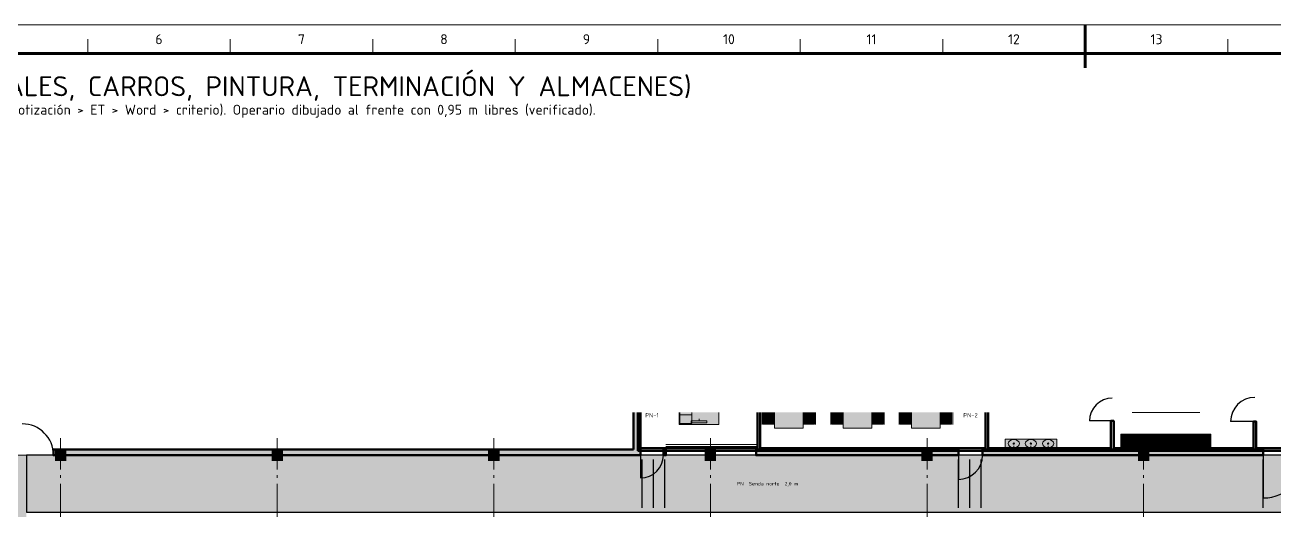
# Model space of a CAD drawing. Header units: millimetres. Extents: x 0 to 1189, y 0 to 841.
# Drawn here: x 222.5 to 660.8, y 670.8 to 841 of the extents above; entities that cross this region are included whole.
import ezdxf
from ezdxf.enums import TextEntityAlignment as Align

# ---------------------------------------------------------------- set-up
doc = ezdxf.new("R2010")
doc.units = ezdxf.units.MM
doc.linetypes.add('IRAM-F-TRAZO-PUNTO', pattern=[20, 15, -2, 1, -2])
for name, color, linetype, lineweight in [('06-TEXTO', 7, 'CONTINUOUS', 25), ('07-RECUADRO', 7, 'CONTINUOUS', 70), ('08-FINA', 5, 'CONTINUOUS', 18), ('A-ABERTURA', 7, 'CONTINUOUS', 25), ('A-COLUMNA', 7, 'CONTINUOUS', 50), ('A-EJE', 1, 'IRAM-F-TRAZO-PUNTO', 18), ('A-EQUIPO-FINO', 8, 'CONTINUOUS', 13), ('A-EQUIPO-RELLENO', 9, 'CONTINUOUS', 13), ('A-MURO', 7, 'CONTINUOUS', 50), ('A-RELLENO', 9, 'CONTINUOUS', 13), ('A-TABIQUE', 7, 'CONTINUOUS', 50), ('A-TEXTO', 7, 'CONTINUOUS', 18)]:
    doc.layers.add(name, color=color, linetype=linetype, lineweight=lineweight)
for name, color, linetype, lineweight, true_color in [('A-MOBILIARIO', 8, 'CONTINUOUS', 18, 0x50505a), ('A-SENDA', 2, 'CONTINUOUS', 25, 0xd7a500), ('A-VENTANA', 4, 'CONTINUOUS', 18, 0x0096c8)]:
    doc.layers.add(name, color=color, linetype=linetype, lineweight=lineweight, true_color=true_color)
doc.styles.add('ISO3098', font='isocpeur.ttf')

msp = doc.modelspace()

# ---------------------------------------------------------------- hatches: boundary and pattern name
at = {"layer": 'A-COLUMNA', "true_color": 0x000000}
h = msp.add_hatch(color=7, dxfattribs=at)
h.dxf.hatch_style = 1
h.paths.add_polyline_path([(233, 688), (237, 688), (237, 692), (233, 692)])
h = msp.add_hatch(color=7, dxfattribs=at)
h.dxf.hatch_style = 1
h.paths.add_polyline_path([(309, 688), (313, 688), (313, 692), (309, 692)])
h = msp.add_hatch(color=7, dxfattribs=at)
h.dxf.hatch_style = 1
h.paths.add_polyline_path([(385, 688), (389, 688), (389, 692), (385, 692)])
h = msp.add_hatch(color=7, dxfattribs=at)
h.dxf.hatch_style = 1
h.paths.add_polyline_path([(461, 688), (465, 688), (465, 692), (461, 692)])
h = msp.add_hatch(color=7, dxfattribs=at)
h.dxf.hatch_style = 1
h.paths.add_polyline_path([(537, 688), (541, 688), (541, 692), (537, 692)])
h = msp.add_hatch(color=7, dxfattribs=at)
h.dxf.hatch_style = 1
h.paths.add_polyline_path([(613, 688), (617, 688), (617, 692), (613, 692)])
at = {"layer": 'A-EQUIPO-RELLENO', "true_color": 0xeedec0}
h = msp.add_hatch(color=7, dxfattribs=at)
h.dxf.hatch_style = 1
h.paths.add_polyline_path([(466, 700.8), (452, 700.8), (452, 705), (466, 705)])
at = {"layer": 'A-EQUIPO-RELLENO', "true_color": 0xd6e2f0}
h = msp.add_hatch(color=7, dxfattribs=at)
h.dxf.hatch_style = 1
h.paths.add_polyline_path([(481.5, 705), (485.5, 705), (485.5, 700.837), (481.5, 700.837)])
at = {"layer": 'A-EQUIPO-RELLENO', "true_color": 0xeedec0}
h = msp.add_hatch(color=7, dxfattribs=at)
h.dxf.hatch_style = 1
h.paths.add_polyline_path([(495.5, 699.5), (485.5, 699.5), (485.5, 705), (495.5, 705)])
at = {"layer": 'A-EQUIPO-RELLENO', "true_color": 0xd6e2f0}
h = msp.add_hatch(color=7, dxfattribs=at)
h.dxf.hatch_style = 1
h.paths.add_polyline_path([(499.5, 700.837), (495.5, 700.837), (495.5, 705), (499.5, 705)])
h = msp.add_hatch(color=7, dxfattribs=at)
h.dxf.hatch_style = 1
h.paths.add_polyline_path([(505.6, 705), (509.6, 705), (509.6, 700.837), (505.6, 700.837)])
at = {"layer": 'A-EQUIPO-RELLENO', "true_color": 0xeedec0}
h = msp.add_hatch(color=7, dxfattribs=at)
h.dxf.hatch_style = 1
h.paths.add_polyline_path([(519.6, 699.5), (509.6, 699.5), (509.6, 705), (519.6, 705)])
at = {"layer": 'A-EQUIPO-RELLENO', "true_color": 0xd6e2f0}
h = msp.add_hatch(color=7, dxfattribs=at)
h.dxf.hatch_style = 1
h.paths.add_polyline_path([(523.6, 700.837), (519.6, 700.837), (519.6, 705), (523.6, 705)])
h = msp.add_hatch(color=7, dxfattribs=at)
h.dxf.hatch_style = 1
h.paths.add_polyline_path([(529.6, 705), (533.6, 705), (533.6, 700.837), (529.6, 700.837)])
at = {"layer": 'A-EQUIPO-RELLENO', "true_color": 0xeedec0}
h = msp.add_hatch(color=7, dxfattribs=at)
h.dxf.hatch_style = 1
h.paths.add_polyline_path([(543.6, 699.5), (533.6, 699.5), (533.6, 705), (543.6, 705)])
at = {"layer": 'A-EQUIPO-RELLENO', "true_color": 0xd6e2f0}
h = msp.add_hatch(color=7, dxfattribs=at)
h.dxf.hatch_style = 1
h.paths.add_polyline_path([(547.6, 700.837), (543.6, 700.837), (543.6, 705), (547.6, 705)])
at = {"layer": 'A-EQUIPO-RELLENO', "true_color": 0xeeeeee}
h = msp.add_hatch(color=7, dxfattribs=at)
h.dxf.hatch_style = 1
h.paths.add_polyline_path([(611.514, 697.4), (607, 697.4), (607, 692.4), (611.514, 692.4)])
h = msp.add_hatch(color=7, dxfattribs=at)
h.dxf.hatch_style = 1
h.paths.add_polyline_path([(616.029, 697.4), (611.514, 697.4), (611.514, 692.4), (616.029, 692.4)])
h = msp.add_hatch(color=7, dxfattribs=at)
h.dxf.hatch_style = 1
h.paths.add_polyline_path([(620.543, 697.4), (616.029, 697.4), (616.029, 692.4), (620.543, 692.4)])
h = msp.add_hatch(color=7, dxfattribs=at)
h.dxf.hatch_style = 1
h.paths.add_polyline_path([(625.057, 697.4), (620.543, 697.4), (620.543, 692.4), (625.057, 692.4)])
h = msp.add_hatch(color=7, dxfattribs=at)
h.dxf.hatch_style = 1
h.paths.add_polyline_path([(629.571, 697.4), (625.057, 697.4), (625.057, 692.4), (629.571, 692.4)])
h = msp.add_hatch(color=7, dxfattribs=at)
h.dxf.hatch_style = 1
h.paths.add_polyline_path([(634.086, 697.4), (629.571, 697.4), (629.571, 692.4), (634.086, 692.4)])
h = msp.add_hatch(color=7, dxfattribs=at)
h.dxf.hatch_style = 1
h.paths.add_polyline_path([(638.6, 697.4), (634.086, 697.4), (634.086, 692.4), (638.6, 692.4)])
at = {"layer": 'A-EQUIPO-RELLENO', "true_color": 0xf8f8fc}
h = msp.add_hatch(color=7, dxfattribs=at)
h.dxf.hatch_style = 1
h.paths.add_polyline_path([(584.5, 695.6), (566.4, 695.6), (566.4, 692.2), (584.5, 692.2)])
at = {"layer": 'A-MURO', "true_color": 0x464646}
h = msp.add_hatch(color=7, dxfattribs=at)
h.dxf.hatch_style = 1
h.paths.add_polyline_path([(436, 705), (438, 705), (438, 692), (438.5, 692), (438.5, 690), (232.5, 690), (232.5, 692), (436, 692)])
h = msp.add_hatch(color=7, dxfattribs=at)
h.dxf.hatch_style = 1
h.paths.add_polyline_path([(447.4, 692), (447.4, 690), (446.5, 690), (446.5, 692)])
h = msp.add_hatch(color=7, dxfattribs=at)
h.dxf.hatch_style = 1
h.paths.add_polyline_path([(550, 692), (550, 690), (479, 690), (479, 692)])
h = msp.add_hatch(color=7, dxfattribs=at)
h.dxf.hatch_style = 1
h.paths.add_polyline_path([(657, 692), (657, 690), (558.5, 690), (558.5, 692)])
at = {"layer": 'A-RELLENO', "true_color": 0xe2e2e2}
h = msp.add_hatch(color=7, dxfattribs=at)
h.dxf.hatch_style = 1
h.paths.add_polyline_path([(173, 420), (223, 420), (223, 690), (173, 690)])
at = {"layer": 'A-RELLENO', "true_color": 0xfff4b4}
h = msp.add_hatch(color=7, dxfattribs=at)
h.dxf.hatch_style = 1
h.paths.add_polyline_path([(223, 670), (743, 670), (743, 690), (223, 690)])
at = {"layer": 'A-TABIQUE', "true_color": 0x6e6e6e}
h = msp.add_hatch(color=7, dxfattribs=at)
h.dxf.hatch_style = 1
h.paths.add_polyline_path([(437.5, 705), (438.5, 705), (438.5, 692.5), (479.5, 692.5), (479.5, 705), (480.5, 705), (480.5, 692.5), (507, 692.5), (507, 691.5), (480.5, 691.5), (479.5, 691.5), (437.5, 691.5)])
h = msp.add_hatch(color=7, dxfattribs=at)
h.dxf.hatch_style = 1
h.paths.add_polyline_path([(559.5, 692.5), (559.5, 705), (559.531, 705), (559.531, 691.5), (559.5, 691.5), (507, 691.5), (507, 692.5)])
h = msp.add_hatch(color=7, dxfattribs=at)
h.dxf.hatch_style = 1
h.paths.add_polyline_path([(674.5, 691.5), (654.5, 691.5), (653.5, 691.5), (604.5, 691.5), (603.5, 691.5), (560.5, 691.5), (559.531, 691.5), (559.531, 705), (560.5, 705), (560.5, 692.5), (603.5, 692.5), (603.5, 702), (604.5, 702), (604.5, 692.5), (653.5, 692.5), (653.5, 701.8), (654.5, 701.8), (654.5, 692.5), (673.5, 692.5), (673.5, 705), (674.5, 705)])

# ---------------------------------------------------------------- linework, layer by layer
at = {"layer": '07-RECUADRO'}
msp.add_line((594.5, 841), (594.5, 826), dxfattribs=at)
msp.add_lwpolyline([(25, 10), (1179, 10), (1179, 831), (25, 831)], close=True, dxfattribs=at)
at = {"layer": '08-FINA'}
for p, q in [((244.5, 831), (244.5, 836)), ((294.5, 831), (294.5, 836)), ((344.5, 831), (344.5, 836)), ((394.5, 831), (394.5, 836)), ((444.5, 831), (444.5, 836)), ((494.5, 831), (494.5, 836)), ((544.5, 831), (544.5, 836)), ((644.5, 831), (644.5, 836))]:
    msp.add_line(p, q, dxfattribs=at)
msp.add_lwpolyline([(0, 0), (1189, 0), (1189, 841), (0, 841)], close=True, dxfattribs=at)
at = {"layer": 'A-ABERTURA'}
for p, q in [((604, 702), (596, 702)), ((654, 701.8), (645.5, 701.8)), ((438.5, 690), (438.5, 682)), ((550, 690), (550, 681.5)), ((657, 690), (657, 675))]:
    msp.add_line(p, q, dxfattribs=at)
for centre, radius, start, end in [((604, 702), 8, 90, 180), ((654, 701.8), 8.5, 90, 180), ((221.5, 690), 11, 0, 90), ((438.5, 690), 8, -90, 0), ((550, 690), 8.5, -90, 0), ((657, 690), 15, -90, 0)]:
    msp.add_arc(centre, radius, start, end, dxfattribs=at)
at = {"layer": 'A-EJE'}
for p, q in [((235, 185), (235, 696)), ((311, 185), (311, 696)), ((387, 185), (387, 696)), ((463, 185), (463, 696)), ((539, 185), (539, 696)), ((615, 185), (615, 696)), ((48, 690), (878, 690))]:
    msp.add_line(p, q, dxfattribs=at)
at = {"layer": 'A-EQUIPO-FINO'}
for p, q in [((456.5, 704.155), (452.3, 704.155)), ((607.6, 697.1), (607.6, 696.5)), ((612.114, 697.1), (612.114, 696.5)), ((616.629, 697.1), (616.629, 696.5)), ((621.143, 697.1), (621.143, 696.5)), ((625.657, 697.1), (625.657, 696.5)), ((630.171, 697.1), (630.171, 696.5)), ((634.686, 697.1), (634.686, 696.5)), ((584.5, 692.5), (566.4, 692.5)), ((569.417, 693.288), (569.417, 692.8)), ((575.45, 693.288), (575.45, 692.8)), ((581.483, 693.288), (581.483, 692.8)), ((611.514, 695.733), (610.386, 695.733)), ((611.514, 694.067), (610.386, 694.067)), ((616.029, 695.733), (614.9, 695.733)), ((616.029, 694.067), (614.9, 694.067)), ((620.543, 695.733), (619.414, 695.733)), ((620.543, 694.067), (619.414, 694.067)), ((625.057, 695.733), (623.929, 695.733)), ((625.057, 694.067), (623.929, 694.067)), ((629.571, 695.733), (628.443, 695.733)), ((629.571, 694.067), (628.443, 694.067)), ((634.086, 695.733), (632.957, 695.733)), ((634.086, 694.067), (632.957, 694.067)), ((638.6, 695.733), (637.471, 695.733)), ((638.6, 694.067), (637.471, 694.067))]:
    msp.add_line(p, q, dxfattribs=at)
msp.add_lwpolyline([(452.3, 705), (452.3, 701.1), (456.5, 701.1), (456.5, 705)], dxfattribs=at)
for centre in [(569.417, 694.07), (575.45, 694.07), (581.483, 694.07)]:
    msp.add_circle(centre, 0.25, dxfattribs=at)
at = {"layer": 'A-MOBILIARIO'}
for p, q in [((459, 702), (459, 702.8)), ((481.1, 705), (481.1, 700.738)), ((499.9, 700.738), (499.9, 705)), ((505.2, 705), (505.2, 700.738)), ((524, 700.738), (524, 705)), ((529.2, 705), (529.2, 700.738)), ((548, 700.738), (548, 705))]:
    msp.add_line(p, q, dxfattribs=at)
for points in [[(452, 705), (452, 700.8), (466, 700.8), (466, 705)], [(481.5, 700.837), (481.5, 705)], [(485.5, 705), (485.5, 700.837), (481.5, 700.837)], [(485.5, 705), (485.5, 699.5), (495.5, 699.5)], [(495.5, 699.5), (495.5, 705)], [(499.5, 705), (499.5, 700.837), (495.5, 700.837), (495.5, 705)], [(505.6, 700.837), (505.6, 705)], [(509.6, 705), (509.6, 700.837), (505.6, 700.837)], [(509.6, 705), (509.6, 699.5), (519.6, 699.5)], [(519.6, 699.5), (519.6, 705)], [(523.6, 705), (523.6, 700.837), (519.6, 700.837), (519.6, 705)], [(529.6, 700.837), (529.6, 705)], [(533.6, 705), (533.6, 700.837), (529.6, 700.837)], [(533.6, 705), (533.6, 699.5), (543.6, 699.5)], [(543.6, 699.5), (543.6, 705)], [(547.6, 705), (547.6, 700.837), (543.6, 700.837), (543.6, 705)], [(611, 705), (634.7, 705)]]:
    msp.add_lwpolyline(points, dxfattribs=at)
for points in [[(461.8, 702), (456.2, 702), (456.2, 701.4), (461.8, 701.4)], [(611.514, 697.4), (607, 697.4), (607, 692.4), (611.514, 692.4)], [(616.029, 697.4), (611.514, 697.4), (611.514, 692.4), (616.029, 692.4)], [(620.543, 697.4), (616.029, 697.4), (616.029, 692.4), (620.543, 692.4)], [(625.057, 697.4), (620.543, 697.4), (620.543, 692.4), (625.057, 692.4)], [(629.571, 697.4), (625.057, 697.4), (625.057, 692.4), (629.571, 692.4)], [(634.086, 697.4), (629.571, 697.4), (629.571, 692.4), (634.086, 692.4)], [(638.6, 697.4), (634.086, 697.4), (634.086, 692.4), (638.6, 692.4)], [(584.5, 695.6), (566.4, 695.6), (566.4, 692.2), (584.5, 692.2)], [(567.417, 694.07), (567.537, 693.591), (567.885, 693.17), (568.417, 692.858), (569.069, 692.691), (569.764, 692.691), (570.417, 692.858), (570.949, 693.17), (571.296, 693.591), (571.417, 694.07), (571.296, 694.549), (570.949, 694.97), (570.417, 695.282), (569.764, 695.449), (569.069, 695.449), (568.417, 695.282), (567.885, 694.97), (567.537, 694.549), (567.417, 694.07)], [(573.45, 694.07), (573.571, 693.591), (573.918, 693.17), (574.45, 692.858), (575.103, 692.691), (575.797, 692.691), (576.45, 692.858), (576.982, 693.17), (577.329, 693.591), (577.45, 694.07), (577.329, 694.549), (576.982, 694.97), (576.45, 695.282), (575.797, 695.449), (575.103, 695.449), (574.45, 695.282), (573.918, 694.97), (573.571, 694.549), (573.45, 694.07)], [(579.483, 694.07), (579.604, 693.591), (579.951, 693.17), (580.483, 692.858), (581.136, 692.691), (581.831, 692.691), (582.483, 692.858), (583.015, 693.17), (583.363, 693.591), (583.483, 694.07), (583.363, 694.549), (583.015, 694.97), (582.483, 695.282), (581.831, 695.449), (581.136, 695.449), (580.483, 695.282), (579.951, 694.97), (579.604, 694.549), (579.483, 694.07)]]:
    msp.add_lwpolyline(points, close=True, dxfattribs=at)
at = {"layer": 'A-MURO'}
for points in [[(438, 705), (438, 692), (438.5, 692), (438.5, 690), (232.5, 690), (232.5, 692), (436, 692)], [(436, 692), (436, 705)]]:
    msp.add_lwpolyline(points, dxfattribs=at)
for points in [[(447.4, 692), (447.4, 690), (446.5, 690), (446.5, 692)], [(550, 692), (550, 690), (479, 690), (479, 692)], [(657, 692), (657, 690), (558.5, 690), (558.5, 692)]]:
    msp.add_lwpolyline(points, close=True, dxfattribs=at)
at = {"layer": 'A-SENDA'}
for p, q in [((439, 671.5), (439, 688.5)), ((443, 671.5), (443, 688.5)), ((447, 671.5), (447, 688.5)), ((550, 671.5), (550, 688.5)), ((554, 671.5), (554, 688.5)), ((558, 671.5), (558, 688.5)), ((657, 671.5), (657, 688.5))]:
    msp.add_line(p, q, dxfattribs=at)
msp.add_lwpolyline([(223, 670), (743, 670), (743, 690), (223, 690)], close=True, dxfattribs=at)
at = {"layer": 'A-TABIQUE'}
for points in [[(437.5, 691.5), (437.5, 705)], [(674.5, 705), (674.5, 691.5), (654.5, 691.5), (653.5, 691.5), (604.5, 691.5), (603.5, 691.5), (560.5, 691.5), (559.5, 691.5), (480.5, 691.5), (479.5, 691.5), (437.5, 691.5)], [(438.5, 705), (438.5, 692.5), (479.5, 692.5), (479.5, 705)], [(480.5, 705), (480.5, 692.5), (559.5, 692.5), (559.5, 705)], [(560.5, 705), (560.5, 692.5), (603.5, 692.5), (603.5, 702), (604.5, 702), (604.5, 692.5), (653.5, 692.5), (653.5, 701.8), (654.5, 701.8), (654.5, 692.5), (673.5, 692.5), (673.5, 705)]]:
    msp.add_lwpolyline(points, dxfattribs=at)
at = {"layer": 'A-VENTANA'}
for p, q in [((447.4, 693.7), (479, 693.7)), ((447.4, 693), (479, 693)), ((447.4, 692.3), (479, 692.3))]:
    msp.add_line(p, q, dxfattribs=at)

# ---------------------------------------------------------------- texts
at = {"layer": '06-TEXTO', "style": 'ISO3098'}
for s, p in [('6', (269.5, 836)), ('7', (319.5, 836)), ('8', (369.5, 836)), ('9', (419.5, 836)), ('10', (469.5, 836)), ('11', (519.5, 836)), ('12', (569.5, 836)), ('13', (619.5, 836))]:
    msp.add_text(s, height=3.5, dxfattribs=at).set_placement(p, align=Align.MIDDLE_CENTER)
at = {"layer": 'A-TEXTO', "style": 'ISO3098'}
for s, height, p in [('FL_PI10_02 - PUESTOS Y EQUIPOS (MANUALES, CARROS, PINTURA, TERMINACIÓN Y ALMACENES)', 7, (33, 823)), ('Máquina de cada puesto según X-MAN y W-CAR; medida de la tabla de áreas v10 (cotización > ET > Word > criterio). Operario dibujado al frente con 0,95 m libres (verificado).', 3.5, (33, 813))]:
    msp.add_text(s, height=height, dxfattribs=at).set_placement(p, align=Align.TOP_LEFT)
for s, height, p in [('PN-1', 1.5, (442.5, 704)), ('PN-2', 1.5, (554.25, 704)), ('PN  Senda norte  2,0 m', 1.275, (483, 680))]:
    msp.add_text(s, height=height, dxfattribs=at).set_placement(p, align=Align.MIDDLE_CENTER)

doc.saveas('drawing.dxf')
